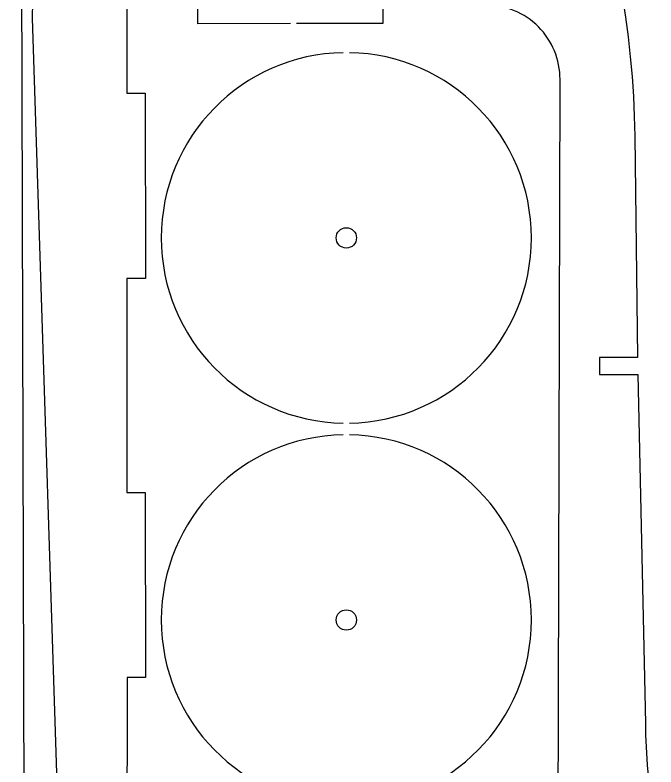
# Model space of a CAD drawing. Extents: x -2485 to -2143, y -68 to 535.
# Drawn here: x -2484.8 to -2380.9, y 16.8 to 138.6 of the extents above; entities that cross this region are included whole.
import ezdxf

# ---------------------------------------------------------------- set-up
doc = ezdxf.new("R2010")
doc.units = 0
doc.layers.add('Contorno', color=5, linetype='Continuous', true_color=0x0000ff)

msp = doc.modelspace()

# ---------------------------------------------------------------- linework, layer by layer
at = {"color": 7}
msp.add_lwpolyline([(-2482.28, 531.65), (-2146.82, 534.7, -0.416045), (-2144.29, 532.21), (-2142.6, -62.53, -0.412384), (-2145.07, -65.04), (-2480.54, -68.09, -0.416045), (-2483.06, -65.6), (-2484.75, 529.14, -0.412384)], format="xyb", close=True, dxfattribs=at)
at = {"layer": 'Contorno'}
for points in [[(-2477.01, -14.38), (-2481.93, 138.05, -0.088752), (-2481.32, 142.23)], [(-2396.9, -52.68), (-2396.41, 128.16, 0.415004), (-2408.41, 140.19)]]:
    msp.add_lwpolyline(points, format="xyb", dxfattribs=at)
for points in [[(-2386.31, 141.41), (-2385.81, 138.22), (-2385.38, 135.03), (-2385.02, 131.82), (-2384.73, 128.61), (-2384.52, 125.4), (-2384.37, 122.18), (-2384.3, 118.96), (-2383.84, 83.12), (-2390.03, 83.12), (-2390.03, 80.33), (-2383.8, 80.33), (-2382.57, 23.81), (-2382.53, 21.91), (-2382.46, 20.02), (-2382.29, 17.06), (-2381.84, 12.47)], [(-2466.65, 140.19), (-2466.64, 125.91), (-2463.64, 125.91), (-2463.61, 95.91), (-2466.61, 95.91), (-2466.64, 61.25), (-2463.64, 61.25), (-2463.61, 31.25), (-2466.56, 31.25), (-2466.64, 2.63)], [(-2440.11, 137.18), (-2455.11, 137.17), (-2455.11, 140.19)], [(-2425.11, 140.19), (-2425.11, 137.19), (-2439.11, 137.18)]]:
    msp.add_lwpolyline(points, dxfattribs=at)
for centre in [(-2431.05, 102.48), (-2431.05, 40.59)]:
    msp.add_circle(centre, 1.65, dxfattribs=at)
for centre, start, end in [((-2431.05, 102.48), 90.955, 269.045), ((-2431.05, 102.48), 270.955, 89.045), ((-2431.05, 40.59), 90.955, 269.045), ((-2431.05, 40.59), 270.955, 89.045)]:
    msp.add_arc(centre, 30, start, end, dxfattribs=at)

doc.saveas('drawing.dxf')
